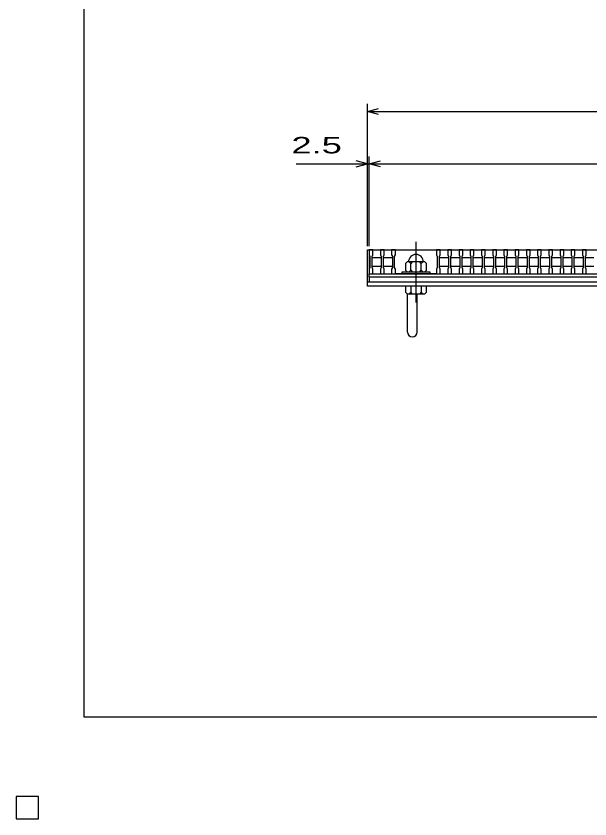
# Model space of a CAD drawing. Units: millimetres, scale not verified. Extents: x -1820 to 1731, y -1282 to 1054.
# Drawn here: x -1820 to -1053, y -1282 to -210 of the extents above; entities that cross this region are included whole.
import ezdxf
from ezdxf.enums import TextEntityAlignment as Align

# ---------------------------------------------------------------- set-up
doc = ezdxf.new("R2010")
doc.units = ezdxf.units.MM
doc.header["$LTSCALE"] = 10
doc.linetypes.add('CHAIN', pattern=[18.5, 12, -1.5, 3.5, -1.5])
for name, color, linetype, lineweight in [('0_2', 150, 'Continuous', 25), ('16', 3, 'Continuous', 25), ('19', 6, 'Continuous', 25), ('22', 4, 'Continuous', 25)]:
    doc.layers.add(name, color=color, linetype=linetype, lineweight=lineweight)
doc.styles.add('ベクトル', font='')
doc.styles.get('ベクトル').set_extended_font_data('ベクトル')

msp = doc.modelspace()

# ---------------------------------------------------------------- linework, layer by layer
at = {"layer": '0_2'}
for p, q in [((-1729, -1146.5), (-1729, 1053.5)), ((1731, -1146.5), (-1729, -1146.5))]:
    msp.add_line(p, q, dxfattribs=at)
at = {"layer": '16', "linetype": 'CHAIN'}
msp.add_line((-1285.5, -511.5), (-1285.5, -592.5), dxfattribs=at)
at = {"layer": '16'}
for p, q in [((-1348, -522.5), (-1348, -521.8)), ((-1348, -521.8), (-1343, -521.8)), ((-1348, -522.5), (-1348, -529)), ((-1343, -522.5), (-1348, -522.5)), ((-1348, -522.5), (-1348, -554.5)), ((-1348, -522.5), (-353, -522.5)), ((-1343, -521.8), (-1343, -522.5)), ((-1343, -529), (-1343, -522.5)), ((-1333, -522.5), (-1333, -521.8)), ((-1333, -521.8), (-1328, -521.8)), ((-1333, -522.5), (-1333, -529)), ((-1328, -522.5), (-1333, -522.5)), ((-1328, -521.8), (-1328, -522.5)), ((-1328, -529), (-1328, -522.5)), ((-1318, -522.5), (-1318, -521.8)), ((-1318, -521.8), (-1313, -521.8)), ((-1318, -522.5), (-1318, -529)), ((-1313, -522.5), (-1318, -522.5)), ((-1313, -521.8), (-1313, -522.5)), ((-1313, -529), (-1313, -522.5)), ((-1313, -522.5), (-1258, -522.5)), ((-1258, -522.5), (-1258, -521.8)), ((-1258, -521.8), (-1253, -521.8)), ((-1258, -522.5), (-1258, -529)), ((-1253, -522.5), (-1258, -522.5)), ((-1253, -521.8), (-1253, -522.5)), ((-1253, -529), (-1253, -522.5)), ((-1243, -522.5), (-1243, -521.8)), ((-1243, -521.8), (-1238, -521.8)), ((-1243, -522.5), (-1243, -529)), ((-1238, -522.5), (-1243, -522.5)), ((-1238, -521.8), (-1238, -522.5)), ((-1238, -529), (-1238, -522.5)), ((-1228, -522.5), (-1228, -521.8)), ((-1228, -521.8), (-1223, -521.8)), ((-1228, -522.5), (-1228, -529)), ((-1223, -522.5), (-1228, -522.5)), ((-1223, -521.8), (-1223, -522.5)), ((-1223, -529), (-1223, -522.5)), ((-1213, -522.5), (-1213, -521.8)), ((-1213, -521.8), (-1208, -521.8)), ((-1213, -522.5), (-1213, -529)), ((-1208, -522.5), (-1213, -522.5)), ((-1208, -521.8), (-1208, -522.5)), ((-1208, -529), (-1208, -522.5)), ((-1198, -522.5), (-1198, -521.8)), ((-1198, -521.8), (-1193, -521.8)), ((-1198, -522.5), (-1198, -529)), ((-1193, -522.5), (-1198, -522.5)), ((-1193, -521.8), (-1193, -522.5)), ((-1193, -529), (-1193, -522.5)), ((-1183, -522.5), (-1183, -521.8)), ((-1183, -521.8), (-1178, -521.8)), ((-1183, -522.5), (-1183, -529)), ((-1178, -522.5), (-1183, -522.5)), ((-1178, -521.8), (-1178, -522.5)), ((-1178, -529), (-1178, -522.5)), ((-1168, -522.5), (-1168, -521.8)), ((-1168, -521.8), (-1163, -521.8)), ((-1168, -522.5), (-1168, -529)), ((-1163, -522.5), (-1168, -522.5)), ((-1163, -521.8), (-1163, -522.5)), ((-1163, -529), (-1163, -522.5)), ((-1153, -522.5), (-1153, -521.8)), ((-1153, -521.8), (-1148, -521.8)), ((-1153, -522.5), (-1153, -529)), ((-1148, -522.5), (-1153, -522.5)), ((-1148, -521.8), (-1148, -522.5)), ((-1148, -529), (-1148, -522.5)), ((-1138, -522.5), (-1138, -521.8)), ((-1138, -521.8), (-1133, -521.8)), ((-1138, -522.5), (-1138, -529)), ((-1133, -522.5), (-1138, -522.5)), ((-1133, -521.8), (-1133, -522.5)), ((-1133, -529), (-1133, -522.5)), ((-1123, -522.5), (-1123, -521.8)), ((-1123, -521.8), (-1118, -521.8)), ((-1123, -522.5), (-1123, -529)), ((-1118, -522.5), (-1123, -522.5)), ((-1118, -521.8), (-1118, -522.5)), ((-1118, -529), (-1118, -522.5)), ((-1108, -522.5), (-1108, -521.8)), ((-1108, -521.8), (-1103, -521.8)), ((-1108, -522.5), (-1108, -529)), ((-1103, -522.5), (-1108, -522.5)), ((-1103, -521.8), (-1103, -522.5)), ((-1103, -529), (-1103, -522.5)), ((-1093, -522.5), (-1093, -521.8)), ((-1093, -521.8), (-1088, -521.8)), ((-1093, -522.5), (-1093, -529)), ((-1088, -522.5), (-1093, -522.5)), ((-1088, -521.8), (-1088, -522.5)), ((-1088, -529), (-1088, -522.5)), ((-1078, -522.5), (-1078, -521.8)), ((-1078, -521.8), (-1073, -521.8)), ((-1078, -522.5), (-1078, -529)), ((-1073, -522.5), (-1078, -522.5)), ((-1073, -521.8), (-1073, -522.5)), ((-1073, -529), (-1073, -522.5)), ((-1063, -522.5), (-1063, -521.8)), ((-1063, -521.8), (-1058, -521.8)), ((-1063, -522.5), (-1063, -529)), ((-1058, -522.5), (-1063, -522.5)), ((-1058, -521.8), (-1058, -522.5)), ((-1058, -529), (-1058, -522.5)), ((-1348, -529), (-1347, -531)), ((-1347, -531), (-1347, -546)), ((-1344, -531), (-1343, -529)), ((-1344, -546), (-1344, -531)), ((-1344, -533.5), (-1343, -532.5)), ((-1343, -532.5), (-1333, -532.5)), ((-1333, -529), (-1332, -531)), ((-1333, -532.5), (-1332, -533.5)), ((-1332, -531), (-1332, -546)), ((-1329, -531), (-1328, -529)), ((-1329, -546), (-1329, -531)), ((-1329, -533.5), (-1328, -532.5)), ((-1328, -532.5), (-1318, -532.5)), ((-1318, -529), (-1317, -531)), ((-1318, -532.5), (-1317, -533.5)), ((-1317, -531), (-1317, -546)), ((-1314, -531), (-1313, -529)), ((-1314, -546), (-1314, -531)), ((-1258, -529), (-1257, -531)), ((-1257, -531), (-1257, -546)), ((-1254, -531), (-1253, -529)), ((-1254, -546), (-1254, -531)), ((-1254, -533.5), (-1253, -532.5)), ((-1253, -532.5), (-1243, -532.5)), ((-1243, -529), (-1242, -531)), ((-1243, -532.5), (-1242, -533.5)), ((-1242, -531), (-1242, -546)), ((-1239, -531), (-1238, -529)), ((-1239, -546), (-1239, -531)), ((-1239, -533.5), (-1238, -532.5)), ((-1238, -532.5), (-1228, -532.5)), ((-1228, -529), (-1227, -531)), ((-1228, -532.5), (-1227, -533.5)), ((-1227, -531), (-1227, -546)), ((-1224, -531), (-1223, -529)), ((-1224, -546), (-1224, -531)), ((-1224, -533.5), (-1223, -532.5)), ((-1223, -532.5), (-1213, -532.5)), ((-1213, -529), (-1212, -531)), ((-1213, -532.5), (-1212, -533.5)), ((-1212, -531), (-1212, -546)), ((-1209, -531), (-1208, -529)), ((-1209, -546), (-1209, -531)), ((-1209, -533.5), (-1208, -532.5)), ((-1208, -532.5), (-1198, -532.5)), ((-1198, -529), (-1197, -531)), ((-1198, -532.5), (-1197, -533.5)), ((-1197, -531), (-1197, -546)), ((-1194, -531), (-1193, -529)), ((-1194, -546), (-1194, -531)), ((-1194, -533.5), (-1193, -532.5)), ((-1193, -532.5), (-1183, -532.5)), ((-1183, -529), (-1182, -531)), ((-1183, -532.5), (-1182, -533.5)), ((-1182, -531), (-1182, -546)), ((-1179, -531), (-1178, -529)), ((-1179, -546), (-1179, -531)), ((-1179, -533.5), (-1178, -532.5)), ((-1178, -532.5), (-1168, -532.5)), ((-1168, -529), (-1167, -531)), ((-1168, -532.5), (-1167, -533.5)), ((-1167, -531), (-1167, -546)), ((-1164, -531), (-1163, -529)), ((-1164, -546), (-1164, -531)), ((-1164, -533.5), (-1163, -532.5)), ((-1163, -532.5), (-1153, -532.5)), ((-1153, -529), (-1152, -531)), ((-1153, -532.5), (-1152, -533.5)), ((-1152, -531), (-1152, -546)), ((-1149, -531), (-1148, -529)), ((-1149, -546), (-1149, -531)), ((-1149, -533.5), (-1148, -532.5)), ((-1148, -532.5), (-1138, -532.5)), ((-1138, -529), (-1137, -531)), ((-1138, -532.5), (-1137, -533.5)), ((-1137, -531), (-1137, -546)), ((-1134, -531), (-1133, -529)), ((-1134, -546), (-1134, -531)), ((-1134, -533.5), (-1133, -532.5)), ((-1133, -532.5), (-1123, -532.5)), ((-1123, -529), (-1122, -531)), ((-1123, -532.5), (-1122, -533.5)), ((-1122, -531), (-1122, -546)), ((-1119, -531), (-1118, -529)), ((-1119, -546), (-1119, -531)), ((-1119, -533.5), (-1118, -532.5)), ((-1118, -532.5), (-1108, -532.5)), ((-1108, -529), (-1107, -531)), ((-1108, -532.5), (-1107, -533.5)), ((-1107, -531), (-1107, -546)), ((-1104, -531), (-1103, -529)), ((-1104, -546), (-1104, -531)), ((-1104, -533.5), (-1103, -532.5)), ((-1103, -532.5), (-1093, -532.5)), ((-1093, -529), (-1092, -531)), ((-1093, -532.5), (-1092, -533.5)), ((-1092, -531), (-1092, -546)), ((-1089, -531), (-1088, -529)), ((-1089, -546), (-1089, -531)), ((-1089, -533.5), (-1088, -532.5)), ((-1088, -532.5), (-1078, -532.5)), ((-1078, -529), (-1077, -531)), ((-1078, -532.5), (-1077, -533.5)), ((-1077, -531), (-1077, -546)), ((-1074, -531), (-1073, -529)), ((-1074, -546), (-1074, -531)), ((-1074, -533.5), (-1073, -532.5)), ((-1073, -532.5), (-1063, -532.5)), ((-1063, -529), (-1062, -531)), ((-1063, -532.5), (-1062, -533.5)), ((-1062, -531), (-1062, -546)), ((-1059, -531), (-1058, -529)), ((-1059, -546), (-1059, -531)), ((-1059, -533.5), (-1058, -532.5)), ((-1058, -532.5), (-1048, -532.5)), ((-1347, -546), (-1348, -548)), ((-1343, -544.5), (-1344, -543.5)), ((-1343, -548), (-1344, -546)), ((-1333, -544.5), (-1343, -544.5)), ((-1332, -543.5), (-1333, -544.5)), ((-1332, -546), (-1333, -548)), ((-1328, -544.5), (-1329, -543.5)), ((-1328, -548), (-1329, -546)), ((-1318, -544.5), (-1328, -544.5)), ((-1317, -543.5), (-1318, -544.5)), ((-1317, -546), (-1318, -548)), ((-1313, -548), (-1314, -546)), ((-1297.5, -538.5), (-1299.5, -540.5)), ((-1299.5, -540.5), (-1299.5, -549.5)), ((-1273.5, -538.5), (-1297.5, -538.5)), ((-1292.5, -540.5), (-1294.5, -538.5)), ((-1290.5, -538.5), (-1292.5, -540.5)), ((-1292.5, -549.5), (-1292.5, -540.5)), ((-1278.5, -540.5), (-1280.5, -538.5)), ((-1276.5, -538.5), (-1278.5, -540.5)), ((-1278.5, -549.5), (-1278.5, -540.5)), ((-1271.5, -540.5), (-1273.5, -538.5)), ((-1271.5, -549.5), (-1271.5, -540.5)), ((-1257, -546), (-1258, -548)), ((-1253, -544.5), (-1254, -543.5)), ((-1253, -548), (-1254, -546)), ((-1243, -544.5), (-1253, -544.5)), ((-1242, -543.5), (-1243, -544.5)), ((-1242, -546), (-1243, -548)), ((-1238, -544.5), (-1239, -543.5)), ((-1238, -548), (-1239, -546)), ((-1228, -544.5), (-1238, -544.5)), ((-1227, -543.5), (-1228, -544.5)), ((-1227, -546), (-1228, -548)), ((-1223, -544.5), (-1224, -543.5)), ((-1223, -548), (-1224, -546)), ((-1213, -544.5), (-1223, -544.5)), ((-1212, -543.5), (-1213, -544.5)), ((-1212, -546), (-1213, -548)), ((-1208, -544.5), (-1209, -543.5)), ((-1208, -548), (-1209, -546)), ((-1198, -544.5), (-1208, -544.5)), ((-1197, -543.5), (-1198, -544.5)), ((-1197, -546), (-1198, -548)), ((-1193, -544.5), (-1194, -543.5)), ((-1193, -548), (-1194, -546)), ((-1183, -544.5), (-1193, -544.5)), ((-1182, -543.5), (-1183, -544.5)), ((-1182, -546), (-1183, -548)), ((-1178, -544.5), (-1179, -543.5)), ((-1178, -548), (-1179, -546)), ((-1168, -544.5), (-1178, -544.5)), ((-1167, -543.5), (-1168, -544.5)), ((-1167, -546), (-1168, -548)), ((-1163, -544.5), (-1164, -543.5)), ((-1163, -548), (-1164, -546)), ((-1153, -544.5), (-1163, -544.5)), ((-1152, -543.5), (-1153, -544.5)), ((-1152, -546), (-1153, -548)), ((-1148, -544.5), (-1149, -543.5)), ((-1148, -548), (-1149, -546)), ((-1138, -544.5), (-1148, -544.5)), ((-1137, -543.5), (-1138, -544.5)), ((-1137, -546), (-1138, -548)), ((-1133, -544.5), (-1134, -543.5)), ((-1133, -548), (-1134, -546)), ((-1123, -544.5), (-1133, -544.5)), ((-1122, -543.5), (-1123, -544.5)), ((-1122, -546), (-1123, -548)), ((-1118, -544.5), (-1119, -543.5)), ((-1118, -548), (-1119, -546)), ((-1108, -544.5), (-1118, -544.5)), ((-1107, -543.5), (-1108, -544.5)), ((-1107, -546), (-1108, -548)), ((-1103, -544.5), (-1104, -543.5)), ((-1103, -548), (-1104, -546)), ((-1093, -544.5), (-1103, -544.5)), ((-1092, -543.5), (-1093, -544.5)), ((-1092, -546), (-1093, -548)), ((-1088, -544.5), (-1089, -543.5)), ((-1088, -548), (-1089, -546)), ((-1078, -544.5), (-1088, -544.5)), ((-1077, -543.5), (-1078, -544.5)), ((-1077, -546), (-1078, -548)), ((-1073, -544.5), (-1074, -543.5)), ((-1073, -548), (-1074, -546)), ((-1063, -544.5), (-1073, -544.5)), ((-1062, -543.5), (-1063, -544.5)), ((-1062, -546), (-1063, -548)), ((-1058, -544.5), (-1059, -543.5)), ((-1058, -548), (-1059, -546)), ((-1048, -544.5), (-1058, -544.5)), ((-1348, -548), (-1348, -554.5)), ((-1348, -554.5), (-1343, -554.5)), ((-1348, -554.5), (-353, -554.5)), ((-1348, -554.5), (-353, -554.5)), ((-1348, -559), (-1348, -554.5)), ((-1343, -554.5), (-1343, -548)), ((-1333, -548), (-1333, -554.5)), ((-1333, -554.5), (-1328, -554.5)), ((-1328, -554.5), (-1328, -548)), ((-1318, -548), (-1318, -554.5)), ((-1318, -554.5), (-1313, -554.5)), ((-1313, -554.5), (-1313, -548)), ((-1258, -554.5), (-1313, -554.5)), ((-1304, -554.5), (-1304, -551.5)), ((-1304, -551.5), (-1267, -551.5)), ((-1267, -554.5), (-1304, -554.5)), ((-1299.5, -549.5), (-1297.5, -551.5)), ((-1294.5, -551.5), (-1292.5, -549.5)), ((-1292.5, -549.5), (-1290.5, -551.5)), ((-1280.5, -551.5), (-1278.5, -549.5)), ((-1278.5, -549.5), (-1276.5, -551.5)), ((-1273.5, -551.5), (-1271.5, -549.5)), ((-1267, -551.5), (-1267, -554.5)), ((-1258, -548), (-1258, -554.5)), ((-1258, -554.5), (-1253, -554.5)), ((-1253, -554.5), (-1253, -548)), ((-1243, -548), (-1243, -554.5)), ((-1243, -554.5), (-1238, -554.5)), ((-1238, -554.5), (-1238, -548)), ((-1228, -548), (-1228, -554.5)), ((-1228, -554.5), (-1223, -554.5)), ((-1223, -554.5), (-1223, -548)), ((-1213, -548), (-1213, -554.5)), ((-1213, -554.5), (-1208, -554.5)), ((-1208, -554.5), (-1208, -548)), ((-1198, -548), (-1198, -554.5)), ((-1198, -554.5), (-1193, -554.5)), ((-1193, -554.5), (-1193, -548)), ((-1183, -548), (-1183, -554.5)), ((-1183, -554.5), (-1178, -554.5)), ((-1178, -554.5), (-1178, -548)), ((-1168, -548), (-1168, -554.5)), ((-1168, -554.5), (-1163, -554.5)), ((-1163, -554.5), (-1163, -548)), ((-1153, -548), (-1153, -554.5)), ((-1153, -554.5), (-1148, -554.5)), ((-1148, -554.5), (-1148, -548)), ((-1138, -548), (-1138, -554.5)), ((-1138, -554.5), (-1133, -554.5)), ((-1133, -554.5), (-1133, -548)), ((-1123, -548), (-1123, -554.5)), ((-1123, -554.5), (-1118, -554.5)), ((-1118, -554.5), (-1118, -548)), ((-1108, -548), (-1108, -554.5)), ((-1108, -554.5), (-1103, -554.5)), ((-1103, -554.5), (-1103, -548)), ((-1093, -548), (-1093, -554.5)), ((-1093, -554.5), (-1088, -554.5)), ((-1088, -554.5), (-1088, -548)), ((-1078, -548), (-1078, -554.5)), ((-1078, -554.5), (-1073, -554.5)), ((-1073, -554.5), (-1073, -548)), ((-1063, -548), (-1063, -554.5)), ((-1063, -554.5), (-1058, -554.5)), ((-1058, -554.5), (-1058, -548)), ((-353, -559), (-1348, -559)), ((-1348, -559), (-1348, -565)), ((-1348, -565), (-353, -565)), ((-1790, -1252.5), (-1820, -1252.5)), ((-1820, -1252.5), (-1820, -1282.5)), ((-1790, -1252.5), (-1820, -1252.5)), ((-1820, -1252.5), (-1820, -1282.5)), ((-1790, -1252.5), (-1820, -1252.5)), ((-1820, -1252.5), (-1820, -1282.5)), ((-1790, -1252.5), (-1820, -1252.5)), ((-1820, -1252.5), (-1820, -1282.5)), ((-1790, -1252.5), (-1820, -1252.5)), ((-1820, -1252.5), (-1820, -1282.5)), ((-1790, -1282.5), (-1790, -1252.5)), ((-1790, -1282.5), (-1790, -1252.5)), ((-1790, -1282.5), (-1790, -1252.5)), ((-1790, -1282.5), (-1790, -1252.5)), ((-1790, -1282.5), (-1790, -1252.5)), ((-1820, -1282.5), (-1790, -1282.5)), ((-1820, -1282.5), (-1790, -1282.5)), ((-1820, -1282.5), (-1790, -1282.5)), ((-1820, -1282.5), (-1790, -1282.5)), ((-1820, -1282.5), (-1790, -1282.5))]:
    msp.add_line(p, q, dxfattribs=at)
msp.add_arc((-1285.5, -538.5), 10, 0, 180, dxfattribs=at)
at = {"layer": '19'}
for p, q in [((-1350.5, -565), (-1350.5, -522.5)), ((-1350.5, -522.5), (-1348, -522.5)), ((-1350.5, -565), (-350.5, -565)), ((-1350.5, -571), (-1350.5, -565)), ((-350.5, -571), (-1350.5, -571)), ((-1299.5, -571), (-1299.5, -579)), ((-1271.5, -571), (-1299.5, -571)), ((-1299.5, -579), (-1297.5, -581)), ((-1292.5, -579), (-1294.5, -581)), ((-1292.5, -571), (-1292.5, -579)), ((-1290.5, -581), (-1292.5, -579)), ((-1278.5, -579), (-1280.5, -581)), ((-1278.5, -571), (-1278.5, -579)), ((-1276.5, -581), (-1278.5, -579)), ((-1273.5, -581), (-1271.5, -579)), ((-1271.5, -579), (-1271.5, -571)), ((-1297.5, -581), (-1273.5, -581)), ((-1297, -632.1), (-1297, -581)), ((-1284, -632.1), (-1284, -581))]:
    msp.add_line(p, q, dxfattribs=at)
msp.add_arc((-1290.5, -632.1), 6.5, 180, 0, dxfattribs=at)
at = {"layer": '22'}
for p, q in [((-1350.5, -517.5), (-1350.5, -327.5)), ((-1350.5, -337.5), (-1335.5, -333.5)), ((-1335.5, -341.5), (-1350.5, -337.5)), ((-1350.5, -337.5), (-350.5, -337.5)), ((-1445.5, -407.5), (-1350.5, -407.5)), ((-1350.5, -407.5), (-1365.5, -403.5)), ((-1365.5, -411.5), (-1350.5, -407.5)), ((-1350.5, -517.5), (-1350.5, -397.5)), ((-1350.5, -407.5), (-1348, -407.5)), ((-1348, -517.5), (-1348, -397.5)), ((-1348, -407.5), (-1333, -403.5)), ((-1333, -411.5), (-1348, -407.5)), ((-1348, -407.5), (-353, -407.5))]:
    msp.add_line(p, q, dxfattribs=at)
at = {"layer": '22', "color": 2}
for p, q in [((-1790, -1252.5), (-1820, -1252.5)), ((-1820, -1252.5), (-1820, -1282.5)), ((-1790, -1252.5), (-1820, -1252.5)), ((-1820, -1252.5), (-1820, -1282.5)), ((-1790, -1252.5), (-1820, -1252.5)), ((-1820, -1252.5), (-1820, -1282.5)), ((-1790, -1282.5), (-1790, -1252.5)), ((-1790, -1282.5), (-1790, -1252.5)), ((-1790, -1282.5), (-1790, -1252.5)), ((-1820, -1282.5), (-1790, -1282.5)), ((-1820, -1282.5), (-1790, -1282.5)), ((-1820, -1282.5), (-1790, -1282.5))]:
    msp.add_line(p, q, dxfattribs=at)

# ---------------------------------------------------------------- texts
at = {"layer": '22', "color": 2, "style": 'ベクトル', "width": 1.65}
msp.add_text(' 2.5 ', height=21.99, dxfattribs=at).set_placement((-1465.5, -382.5), align=Align.MIDDLE_LEFT)

doc.saveas('drawing.dxf')
